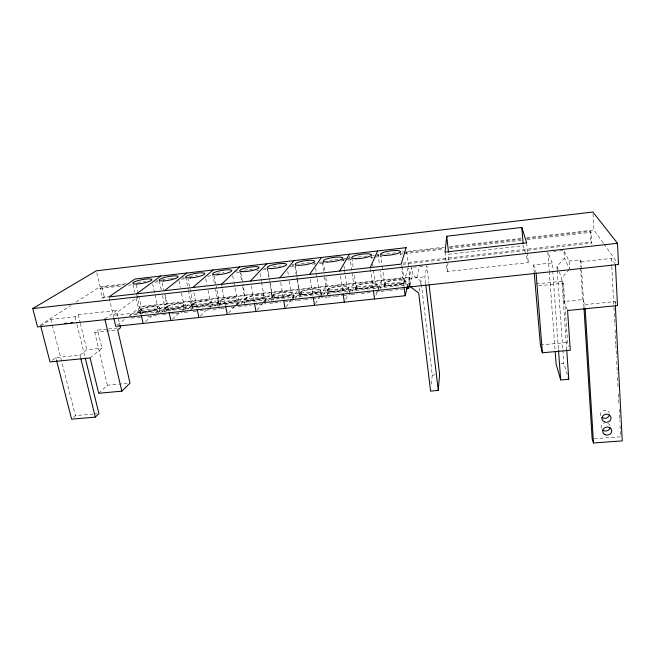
<?xml version="1.0" encoding="UTF-8"?>
<svg xmlns="http://www.w3.org/2000/svg" width="655" height="655" viewBox="0 0 655 655"><rect width="100%" height="100%" fill="white"/><g stroke="black" fill="none" stroke-linecap="round" stroke-linejoin="round"><path stroke-width="0.49" stroke-dasharray="3.27 2.46" d="M447.193 271.538L448.7 254.222L523.337 245.772L528.274 262.639L447.193 271.538L446.129 261.828M431.317 384.084L432.267 375.078L421.034 281.306L412.593 274.797L411.692 267.428L408.876 278.547L409.834 286.26M425.676 283.91L424.833 276.811L426.872 265.742L428.894 283.009M419.094 291.131L420.256 285.236M420.453 284.254L421.034 281.306M416.842 277.679L419.266 266.585L424.022 266.053M410.063 285.31L412.593 274.797M409.007 285.76L410.12 281.208L409.67 277.573L140.334 307.023L141.087 310.421L135.118 315.186M407.59 285.891L409.809 277.024L408.679 267.911M407.95 267.969L403.644 283.959L113.217 315.374L138.017 296.821M384.051 285.171L385.05 282.321A11.471 2.71 -7.7 0 1 402.407 279.75A11.471 2.71 -7.7 0 1 400.876 284.114A11.471 2.71 -7.7 0 1 384.051 285.171L384.542 288.855M385.05 282.321L385.533 285.973L385.034 287.406L382.176 265.93M380.137 288.871L381.799 284.286L381.316 280.676M375.937 295.2L378.033 289.543M378.377 288.601L381.521 280.119L380.309 271.072M355.378 288.274L356.713 285.408A11.372 2.685 -8.1 0 1 373.956 282.854A11.372 2.685 -8.1 0 1 371.901 287.25A11.372 2.685 -8.1 0 1 355.378 288.274L355.902 291.933M356.713 285.408L357.237 289.035L356.566 290.476L354.24 274.642M352.046 291.017L353.806 287.324L353.291 283.738M345.652 299.45L348.73 293.121M349.172 292.22L353.561 283.181L351.833 271.203M328.712 288.462L329.269 292.056L327.598 294.979L327.041 291.344L328.712 288.462A11.299 2.653 -8.6 0 1 345.84 285.916A11.299 2.653 -8.6 0 1 343.269 290.353A11.299 2.653 -8.6 0 1 327.041 291.344M323.234 295.282L321.777 297.763L326.698 297.239M323.717 294.463L326.141 290.329L325.592 286.767M315.554 303.576L319.697 296.625M320.221 295.757L325.928 286.21L324.094 274.306M301.038 291.475L301.619 295.045L300.629 296.51L300.039 292.916L301.038 291.475A11.233 2.62 -9 0 1 318.052 288.953A11.233 2.62 -9 0 1 314.981 293.407A11.233 2.62 -9 0 1 299.04 294.382L299.63 297.992M299.04 294.382L300.039 292.916M295.339 298.287L298.795 293.301L298.213 289.764M286.235 306.753L291.54 299.229M292.13 298.393L298.606 289.199L297.157 280.332M292.4 298.107A11.168 2.628 -9.5 0 0 288.642 295.323A11.168 2.628 -9.5 0 0 274.298 298L273.143 299.474L272.529 295.913L273.684 294.455A11.176 2.587 -9.4 0 1 290.583 291.942A11.176 2.587 -9.4 0 1 287.029 296.437A11.176 2.587 -9.4 0 1 271.366 297.378L271.997 300.964M271.366 297.378L272.529 295.913M268.165 300.751L271.76 296.232L271.145 292.719M257.219 309.954L263.474 302.217M264.096 301.439L271.604 292.155L270.073 283.353M263.269 301.906A11.119 2.595 -9.9 0 0 262.721 298.287A11.119 2.595 -9.9 0 0 247.287 300.923L245.985 302.405L245.33 298.86L246.64 297.403A11.135 2.554 -9.9 0 1 263.433 294.906A11.135 2.554 -9.9 0 1 259.405 299.425A11.135 2.554 -9.9 0 1 244.02 300.342L244.675 303.904M557.159 269.639L556.947 266.585L564.422 258.111L563.906 250.472L569.089 261.058L569.621 269.074L564.422 258.111M244.02 300.342L245.33 298.86M566.739 349.966L561.72 277.941L568.958 269.819M240.974 303.683L245.027 299.139M228.595 313.041L235.391 305.558M236.07 304.804L244.904 295.077L243.423 287.029M218.156 306.303L220.588 303.814A11.086 2.554 -10.3 0 1 235.964 301.194A11.086 2.554 -10.3 0 1 236.054 304.829M216.985 303.273L219.916 300.309A11.102 2.522 -10.2 0 1 236.594 297.837A11.102 2.522 -10.2 0 1 232.099 302.381A11.102 2.522 -10.2 0 1 216.985 303.273L217.673 306.81M214.496 306.163L218.606 302.004L217.935 298.541M200.258 316.136L205.875 310.544M209.387 307.056L218.508 297.968L216.191 285.973M210.926 306.884A11.069 2.522 -10.7 0 0 208.454 304.018A11.069 2.522 -10.7 0 0 194.191 306.663L190.982 309.676L190.261 306.163L193.487 303.191A11.078 2.481 -10.6 0 1 210.059 300.727A11.078 2.481 -10.6 0 1 205.113 305.296A11.078 2.481 -10.6 0 1 190.261 306.163M98.717 393.278L107.395 385.206L127.07 383.371M73.54 417.382L75.44 415.606L93.059 414.075M187.649 309.307L192.472 304.845L191.776 301.398M172.306 319.141L179.011 313.033M181.984 310.323L192.406 300.825L187.985 278.981M165.175 312.009L168.089 309.488A11.053 2.481 -11 0 1 182.327 306.843A11.053 2.481 -11 0 1 184.399 309.741M160.639 312.779L166.64 307.645L165.911 304.231M163.848 309.029L167.361 306.041A11.069 2.44 -11 0 1 183.826 303.592A11.069 2.44 -11 0 1 178.438 308.186A11.069 2.44 -11 0 1 163.848 309.029L164.593 312.517M145.467 321.449L151.731 316.177M155.644 312.877L166.599 303.65L164.716 294.775M90.079 357.933L101.983 348.223L97.652 330.112L107.584 329.064M158.158 312.566A11.045 2.44 -11.4 0 0 156.496 309.643A11.045 2.44 -11.4 0 0 142.282 312.279L140.399 313.794L139.638 310.347L141.529 308.849A11.061 2.399 -11.3 0 1 157.888 306.417A11.061 2.399 -11.3 0 1 152.066 311.035A11.061 2.399 -11.3 0 1 137.73 311.862L138.508 315.325M137.73 311.862L139.638 310.347M52.187 360.283L55.814 357.573L79.975 355.149L86.828 349.762L101.983 348.223M117.335 325.077L126.038 318.24M129.207 315.759L141.079 306.442L409.809 277.024M107.395 385.206L94.697 332.355L97.652 330.112M104.874 319.1L116.516 310.47L119.611 323.881M40.692 326.002L50.91 319.403L75.112 316.766L78.24 314.646L116.516 310.47M124.327 284.671L101.983 287.234L100.051 288.487L102.286 298.025L104.202 296.723L108.272 296.265M40.094 325.257L70.928 305.427M76.062 302.127L100.043 286.71L126.464 283.672M137.64 282.387L145.77 281.453M162.031 279.587L169.146 278.776M170.161 278.653L173.207 278.31M189.467 276.443L197.597 275.509M216.903 273.291L224.018 272.472M234.179 271.309L238.248 270.843M244.34 270.138L248.409 269.672M249.424 269.557L253.493 269.09M272.799 266.872L280.93 265.938M292.105 264.653L294.136 264.423M301.251 263.605L305.32 263.138M306.335 263.023L309.381 262.671M329.711 260.338L333.772 259.871M334.787 259.757L337.833 259.405M343.932 258.7L345.963 258.471M346.986 258.357L350.032 258.005M358.162 257.071L367.308 256.023M372.392 255.434L374.423 255.204M375.438 255.09L379.499 254.623M386.614 253.804L395.759 252.756M401.859 252.052L444.54 247.156M449.625 246.567L521.773 238.281M526.857 237.7L593.929 230.003L603.296 243.144M155.8 281.069L157.83 280.831M182.196 278.039L184.227 277.81M264.432 268.607L266.462 268.378M291.843 265.463L293.874 265.234M319.255 262.327L322.301 261.975M342.606 259.65L344.636 259.413M345.652 259.298L350.728 258.717M377.124 255.687L379.155 255.458M404.536 252.543L444.131 248.008M449.207 247.426L521.298 239.157M526.374 238.576L590.335 231.24L591.064 232.304L591.694 243.079L402.833 264.284M100.051 288.487L122.411 285.932M128.511 285.236L131.565 284.884M154.948 282.207L159.009 281.74M181.378 279.186L185.447 278.719M207.807 276.156L211.876 275.698M236.275 272.906L239.321 272.554M256.604 270.572L258.635 270.343M262.704 269.876L266.773 269.41M290.157 266.741L296.256 266.036M312.517 264.178L315.571 263.826M319.632 263.367L324.716 262.786M340.985 260.919L344.031 260.575M348.1 260.109L353.184 259.527M370.468 257.546L373.514 257.202M374.529 257.079L381.644 256.269M399.943 254.173L402.997 253.829M404.012 253.706L443.656 249.17M449.756 248.474L521.937 240.213M527.021 239.632L591.064 232.304M402.964 263.105L590.957 241.957L591.694 243.079M102.286 298.025L108.378 297.337M413.583 267.215L416.424 266.904M553.868 251.585L555.874 251.364M559.886 250.922L562.899 250.587M408.876 278.547L424.833 276.811M534.259 272.979L533.629 264.931L552.165 262.909L552.681 269.983M569.089 261.058L580.076 259.863L581.1 261.73L581.534 268.738M581.1 261.73L611.393 258.43L614.849 263.367M141.087 310.421L410.12 281.208M131.385 318.158L136.428 317.618M137.444 317.511L140.473 317.192M147.539 316.43L157.642 315.35M162.563 314.826L166.493 314.4M171.413 313.876L174.369 313.557M175.352 313.45L182.237 312.713M184.202 312.5L189.18 311.968M193.159 311.543L196.148 311.223M200.127 310.798L205.105 310.265M206.104 310.159L211.074 309.627M213.088 309.406L220.137 308.652M221.144 308.546L224.166 308.218M231.215 307.465L235.243 307.039M238.264 306.712L251.037 305.345M255.949 304.821L257.914 304.608M258.897 304.501L265.774 303.764M269.754 303.339L273.733 302.913M274.723 302.806L280.684 302.168M284.663 301.742L288.642 301.316M289.633 301.21L296.633 300.457M297.632 300.35L303.674 299.703M304.681 299.597L311.723 298.844M312.73 298.737L319.771 297.984M327.68 297.133L334.558 296.396M335.54 296.289L342.426 295.552M343.408 295.446L350.286 294.709M351.285 294.603L357.253 293.964M361.232 293.538L372.171 292.367M376.158 291.942L379.139 291.622M381.153 291.401L388.202 290.648M389.209 290.542L403.308 289.035M108.574 328.966L119.497 327.811M536.109 283.951L562.62 281.159L563.48 283.197L567.574 342.45L569.08 346.773M94.697 332.355L117.703 329.94M538.721 285.793L563.48 283.197M562.62 281.159L564.037 301.472L582.573 299.597L584.907 304.591L585.03 306.622M584.907 304.591L615.127 301.562L616.551 303.961M540.408 344.98L567.574 342.45M432.267 375.078L435.018 374.832M560.934 363.656L563.824 363.402L567.32 374.603M94.033 413.993L96.973 413.731M594.183 438.727L620.604 436.787L620.023 425.578M603.885 243.963L617.362 262.851M556.947 266.585L558.78 270.949M559.149 271.825L561.72 277.941M552.165 262.909L547.85 252.257L549.201 270.556M564.037 301.472L567.23 309.668M533.629 264.931L535.774 271.751M55.814 357.573L56.322 359.521M50.91 319.403L75.44 415.606M79.975 355.149L80.704 358.105M75.112 316.766L76.807 323.644M77.044 324.626L85.035 357.081M78.24 314.646L80.147 322.448M80.385 323.423L86.828 349.762M96.784 272.816L100.043 286.71M101.983 287.234L104.202 296.723M109.156 297.91L113.708 317.503M131.18 317.29L130.591 314.67L407.877 284.753L408.106 286.62M133.145 284.466L134.873 292.204M136.158 298L139.171 311.526M136.273 284.753L141.079 306.442M141.529 308.849L142.282 312.279M136.772 294.824L141.153 314.547M152.664 283.836L154.817 293.817M155.03 294.815L157.83 307.784A9.588 2.08 -11.3 0 1 143.142 312.173A9.588 2.08 -11.3 0 1 144.37 308.276A9.588 2.08 -11.3 0 1 157.83 307.784M156.881 311.837L157.454 314.474M159.271 307.539L160.017 310.994M165.347 294.676L168.924 311.559M167.361 306.041L168.089 309.488M162.211 282.944L163.668 289.846M165.609 307.523L166.345 310.994M159.337 280.987L161.195 289.723M162.44 295.544L165.125 308.161M183.474 308.964L184.022 311.616M185.381 304.698L186.102 308.177M178.946 280.692L180.346 287.479M181.541 293.301L183.94 304.943A9.588 2.112 -11 0 1 169.432 309.332A9.588 2.112 -11 0 1 170.202 305.459A9.588 2.112 -11 0 1 183.94 304.943M191.882 304.673L192.586 308.161M185.701 276.967L188.288 289.674M188.484 290.648L191.465 305.304M193.814 292.523L197.04 308.53M193.487 303.191L194.191 306.663M205.744 278.629L206.898 284.491M208.044 290.353L210.345 302.078A9.604 2.153 -10.6 0 1 196.025 306.45A9.604 2.153 -10.6 0 1 196.328 302.618A9.604 2.153 -10.6 0 1 210.345 302.078M210.378 306.065L210.902 308.734M211.794 301.824L212.482 305.328M219.916 300.309L220.588 303.814M214.259 275.976L215.994 284.974M218.451 301.783L219.13 305.304M212.58 273.88L214.488 283.721M215.438 288.642L218.107 302.413M221.652 285.277L222.209 288.2M222.397 289.174L225.566 305.754M238.51 298.917L239.165 302.446M232.656 275.567L233.753 281.462M233.941 282.452L237.061 299.171A9.62 2.186 -10.2 0 1 222.929 303.543A9.62 2.186 -10.2 0 1 222.757 299.736A9.62 2.186 -10.2 0 1 237.061 299.171M237.593 303.126L238.101 305.811M246.64 297.403L247.287 300.923M240.844 272.938L243.242 286.022M239.779 270.761L241.605 280.668M242.694 286.612L245.06 299.491M251.364 285.957L254.197 301.677M265.537 295.978L266.167 299.531M265.136 300.154L265.619 302.864M260.06 273.454L261.46 281.372M261.632 282.362L264.08 296.232M267.698 269.655L269.049 277.483M267.297 267.6L269.549 280.569M269.729 281.568L272.324 296.535M273.684 294.455L274.298 298M280.692 282.69L283.378 298.524M292.883 293.006L293.473 296.576M293.006 297.149L293.465 299.875M287.758 271.317L288.429 275.305M289.42 281.29L291.418 293.26M295.143 264.407L297.28 277.466M297.444 278.465L299.916 293.538M294.897 266.544L296.993 279.349M310.388 279.382L313.09 296.338M314.515 261.124L314.99 264.137M315.612 268.157L316.242 272.169M316.398 273.176L319.075 290.247M320.549 289.993L321.106 293.596M321.212 294.103L321.638 296.846M327.877 289.895L328.433 293.514M323.324 261.173L324.823 270.949M325.879 277.794L327.827 290.509M322.26 262.409L323.938 273.315M340.469 276.042L342.999 293.113M342.761 257.873L343.204 260.911M343.949 265.963L344.391 269M344.538 270.016L347.06 287.201M349.754 291.025L350.155 293.792M348.534 286.947L349.066 290.574M351.841 257.898L353.389 268.73M349.68 256.22L351.694 270.204M371.426 255.114L372.024 259.511M372.638 263.998L373.366 269.352M373.497 270.343L375.454 284.728A9.858 2.325 -8.1 0 1 360.045 288.487A9.858 2.325 -8.1 0 1 361.707 284.213A9.858 2.325 -8.1 0 1 375.454 284.728M370.37 268.599L373.293 289.854M378.639 287.905L379.016 290.689M376.961 284.565L377.452 288.225M380.604 254.058L382.045 264.939M378.025 253.976L379.499 265.038M401.261 265.103L403.881 285.85M405.707 281.437L406.174 285.122M400.442 251.774L401.188 257.743M402.317 266.691L404.192 281.601A9.94 2.35 -7.7 0 1 388.873 285.367A9.94 2.35 -7.7 0 1 390.02 281.126A9.94 2.35 -7.7 0 1 404.192 281.601M406.657 251.536L408.556 266.896M445.056 252.118L446.022 260.862M526.669 242.833L527.39 251.749M527.471 252.74L528.274 262.639M549.275 271.579L555.137 350.867M552.755 270.998L558.453 349.385M557.233 270.662L562.809 349.131M562.882 350.155L563.824 363.402M581.599 269.745L583.916 306.868M580.076 259.863L580.526 266.994M580.592 268.01L582.573 299.597M593.012 214.013L593.929 230.003M590.335 231.24L590.957 241.957M615.127 301.562L615.282 304.616M611.393 258.43L611.762 265.57M611.811 266.585L613.866 306.335M613.923 307.351L614.185 312.451M614.234 313.467L614.865 325.699M615.078 329.776L615.815 344.047M615.864 345.062L616.502 357.294M616.707 361.372L617.337 373.604M617.55 377.673L618.132 388.89M618.394 393.982L618.975 405.191M619.188 409.269L619.818 421.501M601.454 428.395A4.503 3.979 -8 0 1 604.344 423.286M607.774 423.425A4.503 3.979 -8 0 1 610.214 426.7M600.709 415.72A4.528 4.012 -8.9 0 1 603.615 410.554A4.528 4.012 -8.9 0 1 609.297 412.961M385.533 285.973A11.454 2.751 -7.7 0 1 399.976 283.255A11.454 2.751 -7.7 0 1 405.592 285.916M357.237 289.035A11.364 2.726 -8.1 0 1 371.647 286.325A11.364 2.726 -8.1 0 1 376.789 289.011M329.269 292.056A11.282 2.694 -8.6 0 1 344.874 289.387A11.282 2.694 -8.6 0 1 346.863 292.908M301.619 295.045A11.217 2.661 -9 0 1 317.167 292.392A11.217 2.661 -9 0 1 318.666 295.945M331.569 291.565A9.792 2.301 -8.6 0 0 347.06 287.807A9.792 2.301 -8.6 0 0 333.739 287.267A9.792 2.301 -8.6 0 0 331.569 291.565M303.421 294.611A9.735 2.276 -9 0 0 319.001 290.861A9.735 2.276 -9 0 0 306.081 290.28A9.735 2.276 -9 0 0 303.421 294.611M275.608 297.616A9.686 2.243 -9.4 0 0 291.27 293.874A9.686 2.243 -9.4 0 0 278.752 293.26A9.686 2.243 -9.4 0 0 275.608 297.616M248.122 300.596A9.653 2.211 -9.9 0 0 263.859 296.854A9.653 2.211 -9.9 0 0 251.741 296.207A9.653 2.211 -9.9 0 0 248.122 300.596"/><path stroke-width="0.98" d="M409.834 286.26L418.709 293.096L430.581 391.092L438.269 390.429L439.595 374.431L429.131 285.04M446.743 236.234L445.056 252.118L526.669 242.833L521.822 227.441L446.743 236.234L448.487 252.224M406.329 288.708L408.343 288.495L408.785 286.669M113.937 318.486L115.755 326.321L405.126 295.732L407.344 286.874M370.231 267.592L377.616 250.963M339.724 271.014L349.393 254.222M309.594 274.404L321.499 257.448M279.849 277.745L293.931 260.641M250.472 281.044L266.675 263.793M56.567 360.504L71.632 419.159L95.327 417.12L98.93 413.567L85.273 358.08M40.946 326.968L50.001 361.912L90.079 357.933L98.717 393.278L121.846 391.166L130.026 383.101L117.703 329.94L120.495 327.705L119.832 324.839M221.464 284.303L239.738 266.904M192.807 287.52L213.104 269.983M164.511 290.697L186.773 273.029M136.551 293.841L160.745 276.042M32.75 308.562L96.318 270.826L592.898 212.015L617.485 243.275L618.533 264.497L37.532 326.902L32.75 308.562L617.485 243.275M64.763 323.414L66.769 323.193M70.781 322.768L72.787 322.547M534.259 272.979L540.408 344.98L542.373 352.783L570.276 350.237L567.566 310.519L617.501 305.558L615.422 264.194M555.219 351.882L556.12 364.082L560.672 379.965L568.786 379.278L566.739 349.966M583.982 307.883L592.153 438.875L593.487 442.985L622.25 440.897L615.34 305.631M568.196 377.411L568.786 379.278M80.95 359.087L95.327 417.12M104.874 319.1L121.846 391.166M141.374 315.538L143.118 323.423M169.137 312.55L170.824 320.5M197.245 309.528L198.858 317.536M225.566 305.754L227.236 314.531M254.549 303.642L255.974 311.502M283.713 300.506L285.064 308.423M313.246 297.337L314.515 305.312M343.146 294.12L344.342 302.16M373.432 290.869L374.537 298.967M404.004 286.841L405.126 295.732M408.106 286.62L408.343 288.495M425.791 284.925L438.269 390.429M521.822 227.441L523.165 243.734M536.077 272.726L542.373 352.783M558.527 350.409L560.672 379.965M585.161 308.661L593.487 442.985M610.124 427.748A4.503 3.979 -8 0 1 602.715 430.089M609.42 415.041A4.528 4.012 -8.9 0 1 601.978 417.423M406.182 247.656L401.138 264.121L108.935 296.944L135.004 279.014L406.182 247.656M605.138 434.691A4.552 4.012 -7.8 0 0 611.754 430.72A4.552 4.012 -7.8 0 0 604.753 427.74A4.552 4.012 -7.8 0 0 605.138 434.691M604.401 421.91A4.577 4.053 -8.7 0 0 611.05 417.882A4.577 4.053 -8.7 0 0 604.016 414.893A4.577 4.053 -8.7 0 0 604.401 421.91M384.935 255.385A10.046 2.047 -7.8 0 0 400.442 251.774A10.046 2.047 -7.8 0 0 386.163 251.659A10.046 2.047 -7.8 0 0 384.935 255.385M355.829 258.717A9.964 2.022 -8.2 0 0 371.426 255.114A9.964 2.022 -8.2 0 0 357.581 254.951A9.964 2.022 -8.2 0 0 355.829 258.717M327.074 262.016A9.89 2.006 -8.6 0 0 342.753 258.406A9.89 2.006 -8.6 0 0 329.342 258.209A9.89 2.006 -8.6 0 0 327.074 262.016M298.655 265.267A9.833 1.981 -9 0 0 314.425 261.664A9.833 1.981 -9 0 0 301.431 261.427A9.833 1.981 -9 0 0 298.655 265.267M270.581 268.485A9.792 1.957 -9.3 0 0 286.431 264.882A9.792 1.957 -9.3 0 0 273.847 264.604A9.792 1.957 -9.3 0 0 270.581 268.485M242.841 271.661A9.751 1.924 -9.7 0 0 258.766 268.059A9.751 1.924 -9.7 0 0 246.583 267.748A9.751 1.924 -9.7 0 0 242.841 271.661M217.411 274.764A9.719 1.899 -10 0 0 231.739 270.646A9.719 1.899 -10 0 0 217.329 271.44A9.719 1.899 -10 0 0 217.411 274.764M190.269 277.876A9.702 1.875 -10.4 0 0 204.786 273.749A9.702 1.875 -10.4 0 0 190.671 274.51A9.702 1.875 -10.4 0 0 190.269 277.876M163.431 280.946A9.686 1.842 -10.7 0 0 178.144 276.811A9.686 1.842 -10.7 0 0 164.315 277.548A9.686 1.842 -10.7 0 0 163.431 280.946M136.911 283.983A9.686 1.809 -11 0 0 151.804 279.841A9.686 1.809 -11 0 0 138.262 280.553A9.686 1.809 -11 0 0 136.911 283.983"/></g></svg>
